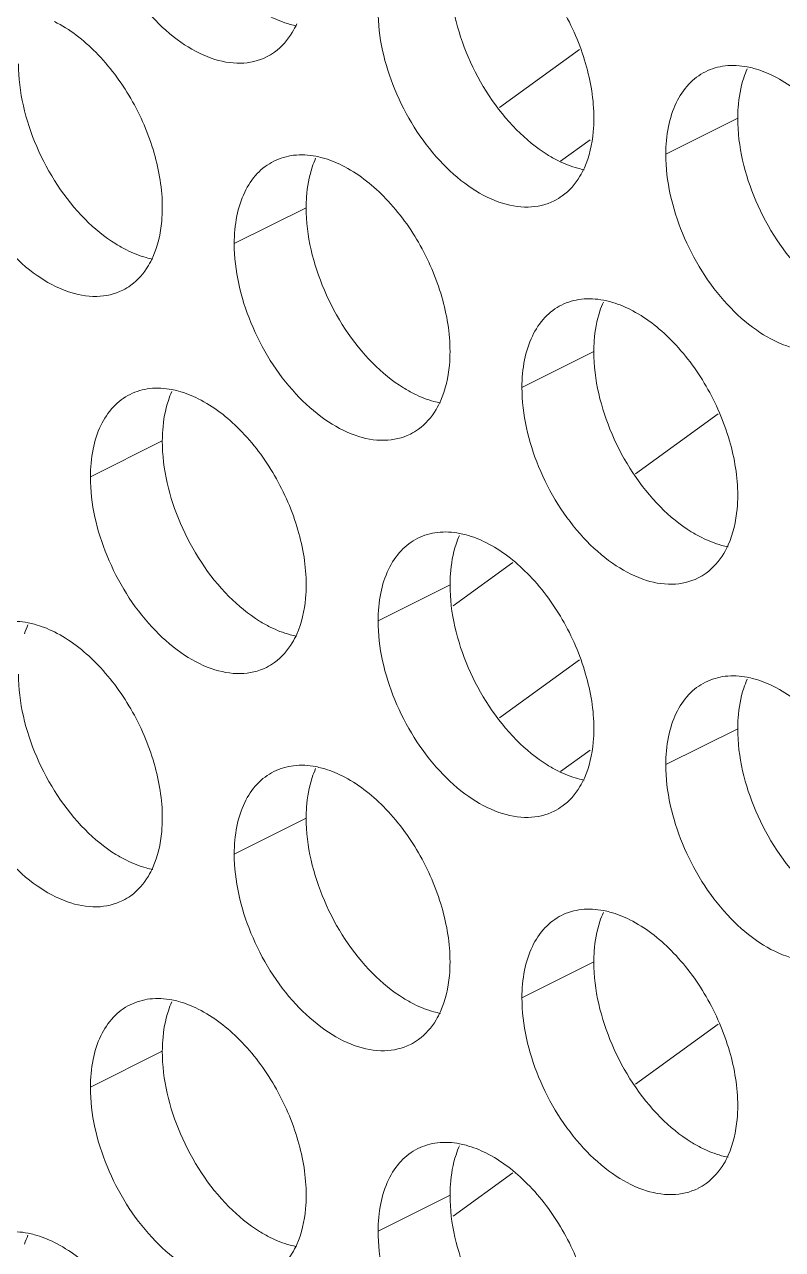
# Model space of a CAD drawing. Header units: millimetres. Extents: x 0 to 2524, y 0 to 1785.
# Drawn here: x 1839.71 to 1845.67, y 871.74 to 881.37 of the extents above; entities that cross this region are included whole.
import ezdxf

# ---------------------------------------------------------------- set-up
doc = ezdxf.new("R2010")
doc.units = ezdxf.units.MM
doc.header["$LTSCALE"] = 0.1
doc.layers.add('标注', color=251, linetype='Continuous', lineweight=9)

msp = doc.modelspace()

# ---------------------------------------------------------------- linework, layer by layer
at = {"layer": '标注'}
for p, q in [((1844.0736, 881.1739), (1843.4446, 880.718)), ((1845.3176, 880.6319), (1844.7519, 880.3491)), ((1844.1564, 880.4634), (1843.9235, 880.2946)), ((1841.9235, 879.929), (1841.3578, 879.6461)), ((1844.1862, 878.7976), (1843.6205, 878.5148)), ((1845.1625, 878.3073), (1844.5124, 877.8361)), ((1840.7921, 878.0947), (1840.2264, 877.8118)), ((1843.5493, 877.1381), (1843.0797, 876.7977)), ((1843.0548, 876.9633), (1842.4891, 876.6804)), ((1844.0736, 876.3739), (1843.4446, 875.918)), ((1845.3176, 875.8319), (1844.7519, 875.5491)), ((1844.1564, 875.6634), (1843.9235, 875.4946)), ((1841.9235, 875.129), (1841.3578, 874.8461)), ((1844.1862, 873.9976), (1843.6205, 873.7148)), ((1845.1625, 873.5073), (1844.5124, 873.0361)), ((1840.7921, 873.2947), (1840.2264, 873.0118)), ((1843.5493, 872.3381), (1843.0797, 871.9977)), ((1843.0548, 872.1633), (1842.4891, 871.8804))]:
    msp.add_line(p, q, dxfattribs=at)
for centre, radius, start, end in [((1841.4091, 881.5198), 0.4532, 296.52559, 305.90341), ((1846.0621, 880.7208), 0.734, 155.87957, 161.78032), ((1842.668, 880.0179), 0.734, 155.87957, 161.78032), ((1843.6719, 880.3885), 0.4532, 296.52559, 305.90341), ((1840.2778, 879.6855), 0.4532, 296.52559, 305.90341), ((1844.9307, 878.8865), 0.734, 155.87957, 161.78032), ((1841.5366, 878.1836), 0.734, 155.87957, 161.78032), ((1842.5405, 878.5542), 0.4532, 296.52559, 305.90341), ((1843.7993, 877.0522), 0.734, 155.87957, 161.78032), ((1844.8032, 877.4228), 0.4532, 296.52559, 305.90341), ((1840.4052, 876.3493), 0.734, 155.87957, 161.78032), ((1841.4091, 876.7198), 0.4532, 296.52559, 305.90341), ((1846.0621, 875.9208), 0.734, 155.87957, 161.78032), ((1842.668, 875.2179), 0.734, 155.87957, 161.78032), ((1843.6719, 875.5885), 0.4532, 296.52559, 305.90341), ((1840.2778, 874.8855), 0.4532, 296.52559, 305.90341), ((1844.9307, 874.0865), 0.734, 155.87957, 161.78032), ((1841.5366, 873.3836), 0.734, 155.87957, 161.78032), ((1842.5405, 873.7542), 0.4532, 296.52559, 305.90341), ((1843.7993, 872.2522), 0.734, 155.87957, 161.78032), ((1844.8032, 872.6228), 0.4532, 296.52559, 305.90341), ((1840.4052, 871.5493), 0.734, 155.87957, 161.78032)]:
    msp.add_arc(centre, radius, start, end, dxfattribs=at)
for points, knots in [([(1841.6115, 881.1143), (1841.5489, 881.0831), (1841.399, 881.0491), (1841.1612, 881.0969), (1840.9228, 881.2275), (1840.615, 881.5051), (1840.329, 881.9678), (1840.2264, 882.4002), (1840.2264, 882.6118)], [0, 0, 0, 0, 0.090718, 0.191742, 0.308104, 0.439279, 0.725532, 1, 1, 1, 1]), ([(1843.3377, 882.0954), (1843.4583, 882.0351), (1843.6888, 881.8547), (1843.955, 881.4967), (1844.1362, 881.0779), (1844.1862, 880.7769), (1844.1862, 880.6319)], [0, 0, 0, 0, 0.229676, 0.488215, 0.753207, 1, 1, 1, 1]), ([(1843.5786, 880.5413), (1843.4171, 880.704), (1843.1661, 881.0912), (1843.0548, 881.5418), (1843.0548, 881.7633)], [0, 0, 0, 0, 0.508684, 1, 1, 1, 1]), ([(1843.8743, 879.9829), (1843.8117, 879.9517), (1843.6618, 879.9177), (1843.424, 879.9655), (1843.1855, 880.0961), (1842.8778, 880.3737), (1842.5917, 880.8364), (1842.4891, 881.2688), (1842.4891, 881.4804)], [0, 0, 0, 0, 0.090718, 0.191742, 0.308104, 0.439279, 0.725532, 1, 1, 1, 1]), ([(1839.9436, 881.3925), (1840.0642, 881.3321), (1840.2947, 881.1518), (1840.5609, 880.7937), (1840.7421, 880.375), (1840.7921, 880.0739), (1840.7921, 879.929)], [0, 0, 0, 0, 0.229676, 0.488215, 0.753207, 1, 1, 1, 1]), ([(1841.8483, 881.359), (1841.8311, 881.3623), (1841.7595, 881.3789), (1841.6906, 881.4062), (1841.6406, 881.4312)], [0, 0, 0, 0, 0.238696, 1, 1, 1, 1]), ([(1841.8488, 881.3744), (1841.8385, 881.3515), (1841.7953, 881.2675), (1841.7312, 881.1934), (1841.6749, 881.1527)], [0, 0, 0, 0, 0.265525, 1, 1, 1, 1]), ([(1840.1845, 879.8383), (1840.023, 880.0011), (1839.772, 880.3883), (1839.6607, 880.8388), (1839.6607, 881.0603)], [0, 0, 0, 0, 0.508684, 1, 1, 1, 1]), ([(1844.7519, 880.3491), (1844.7519, 880.4219), (1844.7639, 880.5609), (1844.8229, 880.751), (1844.9223, 880.9032), (1845.0149, 880.9737), (1845.0638, 880.9981)], [0, 0, 0, 0, 0.289235, 0.54966, 0.782932, 1, 1, 1, 1]), ([(1845.0638, 880.9981), (1845.1121, 881.0222), (1845.2222, 881.0539), (1845.3358, 881.0471), (1845.3927, 881.0362)], [0, 0, 0, 0, 0.482538, 1, 1, 1, 1]), ([(1845.3927, 881.0362), (1845.4099, 881.0329), (1845.4815, 881.0163), (1845.5504, 880.989), (1845.6004, 880.964)], [0, 0, 0, 0, 0.238696, 1, 1, 1, 1]), ([(1845.3176, 880.6319), (1845.3176, 880.6603), (1845.3213, 880.7678), (1845.3401, 880.8752), (1845.3649, 880.9503)], [0, 0, 0, 0, 0.264225, 1, 1, 1, 1]), ([(1845.6004, 880.964), (1845.7211, 880.9037), (1845.9516, 880.7234), (1846.2178, 880.3653), (1846.3989, 879.9466), (1846.4489, 879.6455), (1846.4489, 879.5005)], [0, 0, 0, 0, 0.229676, 0.488215, 0.753207, 1, 1, 1, 1]), ([(1840.4802, 879.28), (1840.4176, 879.2488), (1840.2676, 879.2148), (1840.0299, 879.2626), (1839.7914, 879.3932), (1839.4837, 879.6707), (1839.1976, 880.1334), (1839.095, 880.5659), (1839.095, 880.7775)], [0, 0, 0, 0, 0.090718, 0.191742, 0.308104, 0.439279, 0.725532, 1, 1, 1, 1]), ([(1844.1862, 880.6319), (1844.1862, 880.5963), (1844.1805, 880.464), (1844.1513, 880.3314), (1844.1116, 880.243)], [0, 0, 0, 0, 0.268874, 1, 1, 1, 1]), ([(1845.8414, 879.4099), (1845.6798, 879.5727), (1845.4288, 879.9598), (1845.3176, 880.4104), (1845.3176, 880.6319)], [0, 0, 0, 0, 0.508684, 1, 1, 1, 1]), ([(1843.9033, 880.2998), (1843.8749, 880.314), (1843.757, 880.3805), (1843.6515, 880.4678), (1843.5786, 880.5413)], [0, 0, 0, 0, 0.235002, 1, 1, 1, 1]), ([(1841.3578, 879.6461), (1841.3578, 879.719), (1841.3698, 879.8579), (1841.4288, 880.0481), (1841.5282, 880.2003), (1841.6207, 880.2707), (1841.6697, 880.2951)], [0, 0, 0, 0, 0.289235, 0.54966, 0.782932, 1, 1, 1, 1]), ([(1841.6697, 880.2951), (1841.718, 880.3192), (1841.8281, 880.351), (1841.9417, 880.3442), (1841.9986, 880.3333)], [0, 0, 0, 0, 0.482538, 1, 1, 1, 1]), ([(1841.9986, 880.3333), (1842.0158, 880.33), (1842.0874, 880.3134), (1842.1563, 880.2861), (1842.2063, 880.2611)], [0, 0, 0, 0, 0.238696, 1, 1, 1, 1]), ([(1844.111, 880.2276), (1844.0938, 880.2309), (1844.0223, 880.2475), (1843.9533, 880.2748), (1843.9033, 880.2998)], [0, 0, 0, 0, 0.238696, 1, 1, 1, 1]), ([(1846.137, 878.8516), (1846.0744, 878.8203), (1845.9245, 878.7864), (1845.6867, 878.8341), (1845.4483, 878.9648), (1845.1405, 879.2423), (1844.8545, 879.705), (1844.7519, 880.1374), (1844.7519, 880.3491)], [0, 0, 0, 0, 0.090718, 0.191742, 0.308104, 0.439279, 0.725532, 1, 1, 1, 1]), ([(1841.9235, 879.929), (1841.9235, 879.9574), (1841.9271, 880.0648), (1841.946, 880.1723), (1841.9708, 880.2474)], [0, 0, 0, 0, 0.264225, 1, 1, 1, 1]), ([(1842.2063, 880.2611), (1842.3269, 880.2008), (1842.5575, 880.0204), (1842.8237, 879.6624), (1843.0048, 879.2436), (1843.0548, 878.9425), (1843.0548, 878.7976)], [0, 0, 0, 0, 0.229676, 0.488215, 0.753207, 1, 1, 1, 1]), ([(1844.1116, 880.243), (1844.1013, 880.2202), (1844.058, 880.1362), (1843.9939, 880.062), (1843.9377, 880.0213)], [0, 0, 0, 0, 0.265525, 1, 1, 1, 1]), ([(1840.7921, 879.929), (1840.7921, 879.8934), (1840.7864, 879.7611), (1840.7572, 879.6285), (1840.7175, 879.5401)], [0, 0, 0, 0, 0.268874, 1, 1, 1, 1]), ([(1842.4473, 878.7069), (1842.2857, 878.8697), (1842.0347, 879.2569), (1841.9235, 879.7075), (1841.9235, 879.929)], [0, 0, 0, 0, 0.508684, 1, 1, 1, 1]), ([(1840.5092, 879.5969), (1840.4808, 879.6111), (1840.3629, 879.6776), (1840.2574, 879.7649), (1840.1845, 879.8383)], [0, 0, 0, 0, 0.235002, 1, 1, 1, 1]), ([(1842.7429, 878.1486), (1842.6803, 878.1174), (1842.5304, 878.0834), (1842.2926, 878.1312), (1842.0542, 878.2618), (1841.7464, 878.5394), (1841.4604, 879.0021), (1841.3578, 879.4345), (1841.3578, 879.6461)], [0, 0, 0, 0, 0.090718, 0.191742, 0.308104, 0.439279, 0.725532, 1, 1, 1, 1]), ([(1840.7169, 879.5247), (1840.6997, 879.528), (1840.6281, 879.5446), (1840.5592, 879.5719), (1840.5092, 879.5969)], [0, 0, 0, 0, 0.238696, 1, 1, 1, 1]), ([(1840.7175, 879.5401), (1840.7072, 879.5172), (1840.6639, 879.4332), (1840.5998, 879.3591), (1840.5436, 879.3184)], [0, 0, 0, 0, 0.265525, 1, 1, 1, 1]), ([(1843.6205, 878.5148), (1843.6205, 878.5876), (1843.6325, 878.7265), (1843.6915, 878.9167), (1843.7909, 879.0689), (1843.8835, 879.1393), (1843.9324, 879.1637)], [0, 0, 0, 0, 0.289235, 0.54966, 0.782932, 1, 1, 1, 1]), ([(1843.9324, 879.1637), (1843.9807, 879.1878), (1844.0908, 879.2196), (1844.2045, 879.2128), (1844.2613, 879.2019)], [0, 0, 0, 0, 0.482538, 1, 1, 1, 1]), ([(1844.2613, 879.2019), (1844.2786, 879.1986), (1844.3501, 879.182), (1844.419, 879.1547), (1844.469, 879.1297)], [0, 0, 0, 0, 0.238696, 1, 1, 1, 1]), ([(1844.1862, 878.7976), (1844.1862, 878.826), (1844.1899, 878.9335), (1844.2087, 879.0409), (1844.2335, 879.116)], [0, 0, 0, 0, 0.264225, 1, 1, 1, 1]), ([(1844.469, 879.1297), (1844.5897, 879.0694), (1844.8202, 878.8891), (1845.0864, 878.531), (1845.2675, 878.1123), (1845.3176, 877.8112), (1845.3176, 877.6662)], [0, 0, 0, 0, 0.229676, 0.488215, 0.753207, 1, 1, 1, 1]), ([(1843.0548, 878.7976), (1843.0548, 878.762), (1843.0491, 878.6297), (1843.0199, 878.4971), (1842.9802, 878.4087)], [0, 0, 0, 0, 0.268874, 1, 1, 1, 1]), ([(1844.71, 877.5756), (1844.5484, 877.7383), (1844.2974, 878.1255), (1844.1862, 878.5761), (1844.1862, 878.7976)], [0, 0, 0, 0, 0.508684, 1, 1, 1, 1]), ([(1842.772, 878.4655), (1842.7436, 878.4797), (1842.6256, 878.5462), (1842.5201, 878.6335), (1842.4473, 878.7069)], [0, 0, 0, 0, 0.235002, 1, 1, 1, 1]), ([(1840.2264, 877.8118), (1840.2264, 877.8847), (1840.2384, 878.0236), (1840.2974, 878.2138), (1840.3968, 878.366), (1840.4894, 878.4364), (1840.5383, 878.4608)], [0, 0, 0, 0, 0.289235, 0.54966, 0.782932, 1, 1, 1, 1]), ([(1840.5383, 878.4608), (1840.5866, 878.4849), (1840.6967, 878.5167), (1840.8104, 878.5098), (1840.8672, 878.499)], [0, 0, 0, 0, 0.482538, 1, 1, 1, 1]), ([(1840.8672, 878.499), (1840.8844, 878.4957), (1840.956, 878.4791), (1841.0249, 878.4518), (1841.0749, 878.4268)], [0, 0, 0, 0, 0.238696, 1, 1, 1, 1]), ([(1842.9797, 878.3933), (1842.9625, 878.3966), (1842.8909, 878.4132), (1842.822, 878.4405), (1842.772, 878.4655)], [0, 0, 0, 0, 0.238696, 1, 1, 1, 1]), ([(1845.0057, 877.0172), (1844.9431, 876.986), (1844.7931, 876.952), (1844.5553, 876.9998), (1844.3169, 877.1304), (1844.0091, 877.408), (1843.7231, 877.8707), (1843.6205, 878.3031), (1843.6205, 878.5148)], [0, 0, 0, 0, 0.090718, 0.191742, 0.308104, 0.439279, 0.725532, 1, 1, 1, 1]), ([(1840.7921, 878.0947), (1840.7921, 878.1231), (1840.7958, 878.2305), (1840.8146, 878.3379), (1840.8394, 878.4131)], [0, 0, 0, 0, 0.264225, 1, 1, 1, 1]), ([(1841.0749, 878.4268), (1841.1956, 878.3665), (1841.4261, 878.1861), (1841.6923, 877.828), (1841.8734, 877.4093), (1841.9235, 877.1082), (1841.9235, 876.9633)], [0, 0, 0, 0, 0.229676, 0.488215, 0.753207, 1, 1, 1, 1]), ([(1842.9802, 878.4087), (1842.9699, 878.3858), (1842.9266, 878.3019), (1842.8625, 878.2277), (1842.8063, 878.187)], [0, 0, 0, 0, 0.265525, 1, 1, 1, 1]), ([(1841.3159, 876.8726), (1841.1543, 877.0354), (1840.9033, 877.4226), (1840.7921, 877.8731), (1840.7921, 878.0947)], [0, 0, 0, 0, 0.508684, 1, 1, 1, 1]), ([(1841.6115, 876.3143), (1841.5489, 876.2831), (1841.399, 876.2491), (1841.1612, 876.2969), (1840.9228, 876.4275), (1840.615, 876.7051), (1840.329, 877.1678), (1840.2264, 877.6002), (1840.2264, 877.8118)], [0, 0, 0, 0, 0.090718, 0.191742, 0.308104, 0.439279, 0.725532, 1, 1, 1, 1]), ([(1845.3176, 877.6662), (1845.3176, 877.6306), (1845.3119, 877.4984), (1845.2826, 877.3657), (1845.2429, 877.2774)], [0, 0, 0, 0, 0.268874, 1, 1, 1, 1]), ([(1845.0347, 877.3341), (1845.0063, 877.3483), (1844.8884, 877.4148), (1844.7829, 877.5022), (1844.71, 877.5756)], [0, 0, 0, 0, 0.235002, 1, 1, 1, 1]), ([(1842.4891, 876.6804), (1842.4891, 876.7533), (1842.5011, 876.8922), (1842.5602, 877.0824), (1842.6595, 877.2346), (1842.7521, 877.305), (1842.801, 877.3294)], [0, 0, 0, 0, 0.289235, 0.54966, 0.782932, 1, 1, 1, 1]), ([(1842.801, 877.3294), (1842.8494, 877.3535), (1842.9594, 877.3853), (1843.0731, 877.3785), (1843.13, 877.3676)], [0, 0, 0, 0, 0.482538, 1, 1, 1, 1]), ([(1843.13, 877.3676), (1843.1472, 877.3643), (1843.2188, 877.3477), (1843.2877, 877.3204), (1843.3377, 877.2954)], [0, 0, 0, 0, 0.238696, 1, 1, 1, 1]), ([(1845.2424, 877.2619), (1845.2252, 877.2652), (1845.1536, 877.2818), (1845.0847, 877.3091), (1845.0347, 877.3341)], [0, 0, 0, 0, 0.238696, 1, 1, 1, 1]), ([(1843.0548, 876.9633), (1843.0548, 876.9917), (1843.0585, 877.0992), (1843.0773, 877.2066), (1843.1022, 877.2817)], [0, 0, 0, 0, 0.264225, 1, 1, 1, 1]), ([(1843.3377, 877.2954), (1843.4583, 877.2351), (1843.6888, 877.0547), (1843.955, 876.6967), (1844.1362, 876.2779), (1844.1862, 875.9769), (1844.1862, 875.8319)], [0, 0, 0, 0, 0.229676, 0.488215, 0.753207, 1, 1, 1, 1]), ([(1845.2429, 877.2774), (1845.2327, 877.2545), (1845.1894, 877.1705), (1845.1253, 877.0964), (1845.069, 877.0557)], [0, 0, 0, 0, 0.265525, 1, 1, 1, 1]), ([(1841.9235, 876.9633), (1841.9235, 876.9277), (1841.9178, 876.7954), (1841.8885, 876.6628), (1841.8488, 876.5744)], [0, 0, 0, 0, 0.268874, 1, 1, 1, 1]), ([(1843.5786, 875.7413), (1843.4171, 875.904), (1843.1661, 876.2912), (1843.0548, 876.7418), (1843.0548, 876.9633)], [0, 0, 0, 0, 0.508684, 1, 1, 1, 1]), ([(1841.6406, 876.6312), (1841.6122, 876.6454), (1841.4943, 876.7119), (1841.3888, 876.7992), (1841.3159, 876.8726)], [0, 0, 0, 0, 0.235002, 1, 1, 1, 1]), ([(1839.4069, 876.6265), (1839.4552, 876.6506), (1839.5653, 876.6823), (1839.679, 876.6755), (1839.7359, 876.6647)], [0, 0, 0, 0, 0.482538, 1, 1, 1, 1]), ([(1839.7359, 876.6647), (1839.7531, 876.6614), (1839.8246, 876.6447), (1839.8936, 876.6175), (1839.9436, 876.5925)], [0, 0, 0, 0, 0.238696, 1, 1, 1, 1]), ([(1841.8483, 876.559), (1841.8311, 876.5623), (1841.7595, 876.5789), (1841.6906, 876.6062), (1841.6406, 876.6312)], [0, 0, 0, 0, 0.238696, 1, 1, 1, 1]), ([(1843.8743, 875.1829), (1843.8117, 875.1517), (1843.6618, 875.1177), (1843.424, 875.1655), (1843.1855, 875.2961), (1842.8778, 875.5737), (1842.5917, 876.0364), (1842.4891, 876.4688), (1842.4891, 876.6804)], [0, 0, 0, 0, 0.090718, 0.191742, 0.308104, 0.439279, 0.725532, 1, 1, 1, 1]), ([(1839.9436, 876.5925), (1840.0642, 876.5321), (1840.2947, 876.3518), (1840.5609, 875.9937), (1840.7421, 875.575), (1840.7921, 875.2739), (1840.7921, 875.129)], [0, 0, 0, 0, 0.229676, 0.488215, 0.753207, 1, 1, 1, 1]), ([(1841.8488, 876.5744), (1841.8385, 876.5515), (1841.7953, 876.4675), (1841.7312, 876.3934), (1841.6749, 876.3527)], [0, 0, 0, 0, 0.265525, 1, 1, 1, 1]), ([(1840.1845, 875.0383), (1840.023, 875.2011), (1839.772, 875.5883), (1839.6607, 876.0388), (1839.6607, 876.2603)], [0, 0, 0, 0, 0.508684, 1, 1, 1, 1]), ([(1845.0638, 876.1981), (1845.1121, 876.2222), (1845.2222, 876.2539), (1845.3358, 876.2471), (1845.3927, 876.2362)], [0, 0, 0, 0, 0.482538, 1, 1, 1, 1]), ([(1844.7519, 875.5491), (1844.7519, 875.6219), (1844.7639, 875.7609), (1844.8229, 875.951), (1844.9223, 876.1032), (1845.0149, 876.1737), (1845.0638, 876.1981)], [0, 0, 0, 0, 0.289235, 0.54966, 0.782932, 1, 1, 1, 1]), ([(1845.3176, 875.8319), (1845.3176, 875.8603), (1845.3213, 875.9678), (1845.3401, 876.0752), (1845.3649, 876.1503)], [0, 0, 0, 0, 0.264225, 1, 1, 1, 1]), ([(1845.3927, 876.2362), (1845.4099, 876.2329), (1845.4815, 876.2163), (1845.5504, 876.189), (1845.6004, 876.164)], [0, 0, 0, 0, 0.238696, 1, 1, 1, 1]), ([(1845.6004, 876.164), (1845.7211, 876.1037), (1845.9516, 875.9234), (1846.2178, 875.5653), (1846.3989, 875.1466), (1846.4489, 874.8455), (1846.4489, 874.7005)], [0, 0, 0, 0, 0.229676, 0.488215, 0.753207, 1, 1, 1, 1]), ([(1840.4802, 874.48), (1840.4176, 874.4488), (1840.2676, 874.4148), (1840.0299, 874.4626), (1839.7914, 874.5932), (1839.4837, 874.8707), (1839.1976, 875.3334), (1839.095, 875.7659), (1839.095, 875.9775)], [0, 0, 0, 0, 0.090718, 0.191742, 0.308104, 0.439279, 0.725532, 1, 1, 1, 1]), ([(1844.1862, 875.8319), (1844.1862, 875.7963), (1844.1805, 875.664), (1844.1513, 875.5314), (1844.1116, 875.443)], [0, 0, 0, 0, 0.268874, 1, 1, 1, 1]), ([(1845.8414, 874.6099), (1845.6798, 874.7727), (1845.4288, 875.1598), (1845.3176, 875.6104), (1845.3176, 875.8319)], [0, 0, 0, 0, 0.508684, 1, 1, 1, 1]), ([(1843.9033, 875.4998), (1843.8749, 875.514), (1843.757, 875.5805), (1843.6515, 875.6678), (1843.5786, 875.7413)], [0, 0, 0, 0, 0.235002, 1, 1, 1, 1]), ([(1841.3578, 874.8461), (1841.3578, 874.919), (1841.3698, 875.0579), (1841.4288, 875.2481), (1841.5282, 875.4003), (1841.6207, 875.4707), (1841.6697, 875.4951)], [0, 0, 0, 0, 0.289235, 0.54966, 0.782932, 1, 1, 1, 1]), ([(1841.6697, 875.4951), (1841.718, 875.5192), (1841.8281, 875.551), (1841.9417, 875.5442), (1841.9986, 875.5333)], [0, 0, 0, 0, 0.482538, 1, 1, 1, 1]), ([(1841.9986, 875.5333), (1842.0158, 875.53), (1842.0874, 875.5134), (1842.1563, 875.4861), (1842.2063, 875.4611)], [0, 0, 0, 0, 0.238696, 1, 1, 1, 1]), ([(1844.111, 875.4276), (1844.0938, 875.4309), (1844.0223, 875.4475), (1843.9533, 875.4748), (1843.9033, 875.4998)], [0, 0, 0, 0, 0.238696, 1, 1, 1, 1]), ([(1846.137, 874.0516), (1846.0744, 874.0203), (1845.9245, 873.9864), (1845.6867, 874.0341), (1845.4483, 874.1648), (1845.1405, 874.4423), (1844.8545, 874.905), (1844.7519, 875.3374), (1844.7519, 875.5491)], [0, 0, 0, 0, 0.090718, 0.191742, 0.308104, 0.439279, 0.725532, 1, 1, 1, 1]), ([(1841.9235, 875.129), (1841.9235, 875.1574), (1841.9271, 875.2648), (1841.946, 875.3723), (1841.9708, 875.4474)], [0, 0, 0, 0, 0.264225, 1, 1, 1, 1]), ([(1842.2063, 875.4611), (1842.3269, 875.4008), (1842.5575, 875.2204), (1842.8237, 874.8624), (1843.0048, 874.4436), (1843.0548, 874.1425), (1843.0548, 873.9976)], [0, 0, 0, 0, 0.229676, 0.488215, 0.753207, 1, 1, 1, 1]), ([(1844.1116, 875.443), (1844.1013, 875.4202), (1844.058, 875.3362), (1843.9939, 875.262), (1843.9377, 875.2213)], [0, 0, 0, 0, 0.265525, 1, 1, 1, 1]), ([(1840.7921, 875.129), (1840.7921, 875.0934), (1840.7864, 874.9611), (1840.7572, 874.8285), (1840.7175, 874.7401)], [0, 0, 0, 0, 0.268874, 1, 1, 1, 1]), ([(1842.4473, 873.9069), (1842.2857, 874.0697), (1842.0347, 874.4569), (1841.9235, 874.9075), (1841.9235, 875.129)], [0, 0, 0, 0, 0.508684, 1, 1, 1, 1]), ([(1840.5092, 874.7969), (1840.4808, 874.8111), (1840.3629, 874.8776), (1840.2574, 874.9649), (1840.1845, 875.0383)], [0, 0, 0, 0, 0.235002, 1, 1, 1, 1]), ([(1842.7429, 873.3486), (1842.6803, 873.3174), (1842.5304, 873.2834), (1842.2926, 873.3312), (1842.0542, 873.4618), (1841.7464, 873.7394), (1841.4604, 874.2021), (1841.3578, 874.6345), (1841.3578, 874.8461)], [0, 0, 0, 0, 0.090718, 0.191742, 0.308104, 0.439279, 0.725532, 1, 1, 1, 1]), ([(1840.7169, 874.7247), (1840.6997, 874.728), (1840.6281, 874.7446), (1840.5592, 874.7719), (1840.5092, 874.7969)], [0, 0, 0, 0, 0.238696, 1, 1, 1, 1]), ([(1840.7175, 874.7401), (1840.7072, 874.7172), (1840.6639, 874.6332), (1840.5998, 874.5591), (1840.5436, 874.5184)], [0, 0, 0, 0, 0.265525, 1, 1, 1, 1]), ([(1843.9324, 874.3637), (1843.9807, 874.3878), (1844.0908, 874.4196), (1844.2045, 874.4128), (1844.2613, 874.4019)], [0, 0, 0, 0, 0.482538, 1, 1, 1, 1]), ([(1843.6205, 873.7148), (1843.6205, 873.7876), (1843.6325, 873.9265), (1843.6915, 874.1167), (1843.7909, 874.2689), (1843.8835, 874.3393), (1843.9324, 874.3637)], [0, 0, 0, 0, 0.289235, 0.54966, 0.782932, 1, 1, 1, 1]), ([(1844.2613, 874.4019), (1844.2786, 874.3986), (1844.3501, 874.382), (1844.419, 874.3547), (1844.469, 874.3297)], [0, 0, 0, 0, 0.238696, 1, 1, 1, 1]), ([(1844.469, 874.3297), (1844.5897, 874.2694), (1844.8202, 874.0891), (1845.0864, 873.731), (1845.2675, 873.3123), (1845.3176, 873.0112), (1845.3176, 872.8662)], [0, 0, 0, 0, 0.229676, 0.488215, 0.753207, 1, 1, 1, 1]), ([(1844.1862, 873.9976), (1844.1862, 874.026), (1844.1899, 874.1335), (1844.2087, 874.2409), (1844.2335, 874.316)], [0, 0, 0, 0, 0.264225, 1, 1, 1, 1]), ([(1843.0548, 873.9976), (1843.0548, 873.962), (1843.0491, 873.8297), (1843.0199, 873.6971), (1842.9802, 873.6087)], [0, 0, 0, 0, 0.268874, 1, 1, 1, 1]), ([(1844.71, 872.7756), (1844.5484, 872.9383), (1844.2974, 873.3255), (1844.1862, 873.7761), (1844.1862, 873.9976)], [0, 0, 0, 0, 0.508684, 1, 1, 1, 1]), ([(1842.772, 873.6655), (1842.7436, 873.6797), (1842.6256, 873.7462), (1842.5201, 873.8335), (1842.4473, 873.9069)], [0, 0, 0, 0, 0.235002, 1, 1, 1, 1]), ([(1840.2264, 873.0118), (1840.2264, 873.0847), (1840.2384, 873.2236), (1840.2974, 873.4138), (1840.3968, 873.566), (1840.4894, 873.6364), (1840.5383, 873.6608)], [0, 0, 0, 0, 0.289235, 0.54966, 0.782932, 1, 1, 1, 1]), ([(1840.5383, 873.6608), (1840.5866, 873.6849), (1840.6967, 873.7167), (1840.8104, 873.7098), (1840.8672, 873.699)], [0, 0, 0, 0, 0.482538, 1, 1, 1, 1]), ([(1840.8672, 873.699), (1840.8844, 873.6957), (1840.956, 873.6791), (1841.0249, 873.6518), (1841.0749, 873.6268)], [0, 0, 0, 0, 0.238696, 1, 1, 1, 1]), ([(1842.9797, 873.5933), (1842.9625, 873.5966), (1842.8909, 873.6132), (1842.822, 873.6405), (1842.772, 873.6655)], [0, 0, 0, 0, 0.238696, 1, 1, 1, 1]), ([(1845.0057, 872.2172), (1844.9431, 872.186), (1844.7931, 872.152), (1844.5553, 872.1998), (1844.3169, 872.3304), (1844.0091, 872.608), (1843.7231, 873.0707), (1843.6205, 873.5031), (1843.6205, 873.7148)], [0, 0, 0, 0, 0.090718, 0.191742, 0.308104, 0.439279, 0.725532, 1, 1, 1, 1]), ([(1840.7921, 873.2947), (1840.7921, 873.3231), (1840.7958, 873.4305), (1840.8146, 873.5379), (1840.8394, 873.6131)], [0, 0, 0, 0, 0.264225, 1, 1, 1, 1]), ([(1841.0749, 873.6268), (1841.1956, 873.5665), (1841.4261, 873.3861), (1841.6923, 873.028), (1841.8734, 872.6093), (1841.9235, 872.3082), (1841.9235, 872.1633)], [0, 0, 0, 0, 0.229676, 0.488215, 0.753207, 1, 1, 1, 1]), ([(1842.9802, 873.6087), (1842.9699, 873.5858), (1842.9266, 873.5019), (1842.8625, 873.4277), (1842.8063, 873.387)], [0, 0, 0, 0, 0.265525, 1, 1, 1, 1]), ([(1841.3159, 872.0726), (1841.1543, 872.2354), (1840.9033, 872.6226), (1840.7921, 873.0731), (1840.7921, 873.2947)], [0, 0, 0, 0, 0.508684, 1, 1, 1, 1]), ([(1841.6115, 871.5143), (1841.5489, 871.4831), (1841.399, 871.4491), (1841.1612, 871.4969), (1840.9228, 871.6275), (1840.615, 871.9051), (1840.329, 872.3678), (1840.2264, 872.8002), (1840.2264, 873.0118)], [0, 0, 0, 0, 0.090718, 0.191742, 0.308104, 0.439279, 0.725532, 1, 1, 1, 1]), ([(1845.3176, 872.8662), (1845.3176, 872.8306), (1845.3119, 872.6984), (1845.2826, 872.5657), (1845.2429, 872.4774)], [0, 0, 0, 0, 0.268874, 1, 1, 1, 1]), ([(1845.0347, 872.5341), (1845.0063, 872.5483), (1844.8884, 872.6148), (1844.7829, 872.7022), (1844.71, 872.7756)], [0, 0, 0, 0, 0.235002, 1, 1, 1, 1]), ([(1842.4891, 871.8804), (1842.4891, 871.9533), (1842.5011, 872.0922), (1842.5602, 872.2824), (1842.6595, 872.4346), (1842.7521, 872.505), (1842.801, 872.5294)], [0, 0, 0, 0, 0.289235, 0.54966, 0.782932, 1, 1, 1, 1]), ([(1842.801, 872.5294), (1842.8494, 872.5535), (1842.9594, 872.5853), (1843.0731, 872.5785), (1843.13, 872.5676)], [0, 0, 0, 0, 0.482538, 1, 1, 1, 1]), ([(1843.13, 872.5676), (1843.1472, 872.5643), (1843.2188, 872.5477), (1843.2877, 872.5204), (1843.3377, 872.4954)], [0, 0, 0, 0, 0.238696, 1, 1, 1, 1]), ([(1843.3377, 872.4954), (1843.4583, 872.4351), (1843.6888, 872.2547), (1843.955, 871.8967), (1844.1362, 871.4779), (1844.1862, 871.1769), (1844.1862, 871.0319)], [0, 0, 0, 0, 0.229676, 0.488215, 0.753207, 1, 1, 1, 1]), ([(1845.2424, 872.4619), (1845.2252, 872.4652), (1845.1536, 872.4818), (1845.0847, 872.5091), (1845.0347, 872.5341)], [0, 0, 0, 0, 0.238696, 1, 1, 1, 1]), ([(1843.0548, 872.1633), (1843.0548, 872.1917), (1843.0585, 872.2992), (1843.0773, 872.4066), (1843.1022, 872.4817)], [0, 0, 0, 0, 0.264225, 1, 1, 1, 1]), ([(1845.2429, 872.4774), (1845.2327, 872.4545), (1845.1894, 872.3705), (1845.1253, 872.2964), (1845.069, 872.2557)], [0, 0, 0, 0, 0.265525, 1, 1, 1, 1]), ([(1841.9235, 872.1633), (1841.9235, 872.1277), (1841.9178, 871.9954), (1841.8885, 871.8628), (1841.8488, 871.7744)], [0, 0, 0, 0, 0.268874, 1, 1, 1, 1]), ([(1843.5786, 870.9413), (1843.4171, 871.104), (1843.1661, 871.4912), (1843.0548, 871.9418), (1843.0548, 872.1633)], [0, 0, 0, 0, 0.508684, 1, 1, 1, 1]), ([(1841.6406, 871.8312), (1841.6122, 871.8454), (1841.4943, 871.9119), (1841.3888, 871.9992), (1841.3159, 872.0726)], [0, 0, 0, 0, 0.235002, 1, 1, 1, 1]), ([(1839.4069, 871.8265), (1839.4552, 871.8506), (1839.5653, 871.8823), (1839.679, 871.8755), (1839.7359, 871.8647)], [0, 0, 0, 0, 0.482538, 1, 1, 1, 1]), ([(1839.7359, 871.8647), (1839.7531, 871.8614), (1839.8246, 871.8447), (1839.8936, 871.8175), (1839.9436, 871.7925)], [0, 0, 0, 0, 0.238696, 1, 1, 1, 1]), ([(1841.8483, 871.759), (1841.8311, 871.7623), (1841.7595, 871.7789), (1841.6906, 871.8062), (1841.6406, 871.8312)], [0, 0, 0, 0, 0.238696, 1, 1, 1, 1]), ([(1843.8743, 870.3829), (1843.8117, 870.3517), (1843.6618, 870.3177), (1843.424, 870.3655), (1843.1855, 870.4961), (1842.8778, 870.7737), (1842.5917, 871.2364), (1842.4891, 871.6688), (1842.4891, 871.8804)], [0, 0, 0, 0, 0.090718, 0.191742, 0.308104, 0.439279, 0.725532, 1, 1, 1, 1]), ([(1839.9436, 871.7925), (1840.0642, 871.7321), (1840.2947, 871.5518), (1840.5609, 871.1937), (1840.7421, 870.775), (1840.7921, 870.4739), (1840.7921, 870.329)], [0, 0, 0, 0, 0.229676, 0.488215, 0.753207, 1, 1, 1, 1]), ([(1841.8488, 871.7744), (1841.8385, 871.7515), (1841.7953, 871.6675), (1841.7312, 871.5934), (1841.6749, 871.5527)], [0, 0, 0, 0, 0.265525, 1, 1, 1, 1])]:
    msp.add_open_spline(points, degree=3, knots=knots, dxfattribs=at)

doc.saveas('drawing.dxf')
